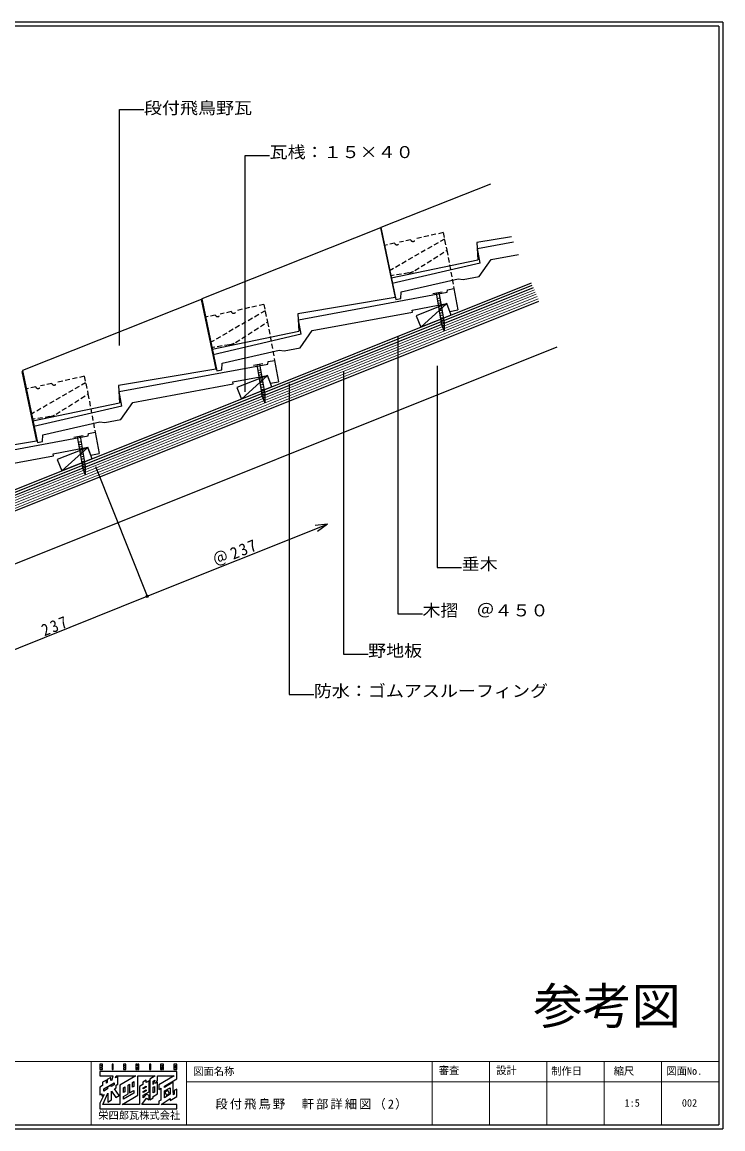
# Model space of a CAD drawing. Units: millimetres, scale not verified. Extents: x -1898 to 2142, y -2692 to 1538.
# Drawn here: x 1286 to 2142, y 188 to 1538 of the extents above; entities that cross this region are included whole.
import ezdxf
from ezdxf.enums import TextEntityAlignment as Align

# ---------------------------------------------------------------- set-up
doc = ezdxf.new("R2010")
doc.units = ezdxf.units.MM
doc.header["$LTSCALE"] = 5
doc.header["$PDMODE"] = 32
doc.header["$PDSIZE"] = 2.5
doc.linetypes.add('DASHED1', pattern=[1.8, 1.2, -0.6])
doc.layers.add('0-A', color=2, linetype='Continuous', lineweight=25)
doc.styles.add('ＭＳ ゴシック', font='')
doc.styles.get('ＭＳ ゴシック').set_extended_font_data('MS Gothic')

msp = doc.modelspace()

# ---------------------------------------------------------------- linework, layer by layer
at = {"layer": '0-A', "color": 7}
for p, q in [((2141.806, 1538.147), (151.807, 1538.147)), ((2141.806, 1538.147), (2141.806, 188.147)), ((1787.618, 1207.264), (1798.946, 1209.242)), ((1791.558, 1207.952), (1797.992, 1171.119)), ((1792.762, 1201.057), (1796.211, 1201.658)), ((1793.278, 1198.1), (1796.727, 1198.704)), ((1793.795, 1195.146), (1797.243, 1195.747)), ((1794.311, 1192.189), (1797.758, 1192.793)), ((1794.828, 1189.235), (1798.275, 1189.837)), ((1810.163, 1180.837), (1773.024, 1165.982)), ((1795.343, 1186.279), (1798.791, 1186.883)), ((1795.859, 1183.325), (1799.307, 1183.926)), ((1796.375, 1180.368), (1799.824, 1180.972)), ((1796.892, 1177.414), (1800.34, 1178.016)), ((1797.408, 1174.458), (1800.857, 1175.062)), ((1797.925, 1171.504), (1801.373, 1172.105)), ((1801.436, 1161.568), (1797.992, 1171.119)), ((1799.024, 1168.254), (1801.439, 1168.674)), ((1800.059, 1165.389), (1801.439, 1165.629)), ((1568.683, 1119.692), (1580.011, 1121.67)), ((1572.622, 1120.38), (1579.056, 1083.546)), ((1573.827, 1113.484), (1577.275, 1114.085)), ((1574.343, 1110.527), (1577.792, 1111.131)), ((1574.86, 1107.573), (1578.308, 1108.174)), ((1575.376, 1104.617), (1578.823, 1105.221)), ((1575.892, 1101.662), (1579.34, 1102.264)), ((1576.407, 1098.706), (1579.856, 1099.31)), ((1576.924, 1095.752), (1580.372, 1096.353)), ((1591.228, 1093.264), (1554.088, 1078.409)), ((1577.44, 1092.796), (1580.888, 1093.399)), ((1577.957, 1089.842), (1581.405, 1090.443)), ((1578.473, 1086.885), (1581.922, 1087.489)), ((1578.989, 1083.931), (1582.438, 1084.532)), ((1582.501, 1073.995), (1579.056, 1083.546)), ((1580.089, 1080.681), (1582.504, 1081.101)), ((1581.123, 1077.816), (1582.503, 1078.056)), ((1349.534, 1032.014), (1360.862, 1033.992)), ((1353.473, 1032.702), (1359.907, 995.868)), ((1354.678, 1025.806), (1358.126, 1026.407)), ((1355.194, 1022.85), (1358.643, 1023.453)), ((1355.71, 1019.896), (1359.159, 1020.497)), ((1356.227, 1016.939), (1359.674, 1017.543)), ((1356.743, 1013.985), (1360.19, 1014.586)), ((1371.922, 1005.54), (1334.783, 990.685)), ((1357.258, 1011.028), (1360.706, 1011.632)), ((1357.775, 1008.075), (1361.223, 1008.676)), ((1358.291, 1005.118), (1361.739, 1005.722)), ((1358.808, 1002.164), (1362.256, 1002.765)), ((1359.324, 999.208), (1362.772, 999.811)), ((1359.84, 996.253), (1363.289, 996.854)), ((1363.352, 986.317), (1359.907, 995.868)), ((1360.94, 993.004), (1363.355, 993.424)), ((1361.974, 990.139), (1363.354, 990.378)), ((1457.524, 264.807), (1456.796, 264.807)), ((1457.524, 265.601), (1457.524, 264.807)), ((1473.795, 262.028), (1473.002, 262.028)), ((1473.795, 265.601), (1473.795, 262.028)), ((1389.261, 247.63), (1384.564, 245.03)), ((1389.261, 243.928), (1389.261, 247.63)), ((1390.254, 244.566), (1389.261, 243.928)), ((1394.751, 247.176), (1394.751, 250.916)), ((1395.747, 247.719), (1394.751, 247.176)), ((1397.066, 252.702), (1395.747, 247.719)), ((1421.077, 238.872), (1421.077, 244.831)), ((1427.427, 229.154), (1427.427, 252.702)), ((1437.878, 247.497), (1433.711, 245.095)), ((1437.878, 244.793), (1437.878, 247.497)), ((1441.45, 246.815), (1437.878, 244.793)), ((1448.349, 247.633), (1446.213, 242.242)), ((1446.213, 246.366), (1448.349, 247.633)), ((1446.213, 242.242), (1446.213, 246.366)), ((1449.071, 243.464), (1451.57, 247.212)), ((1451.57, 244.963), (1449.071, 243.464)), ((1451.57, 247.212), (1451.57, 252.768)), ((1386.351, 230.015), (1381.191, 219.431)), ((1383.969, 228.36), (1386.351, 230.015)), ((1390.65, 237.076), (1385.822, 234.236)), ((1385.822, 234.236), (1385.822, 236.893)), ((1395.148, 241.563), (1390.65, 238.905)), ((1390.65, 238.905), (1390.65, 237.076)), ((1398.654, 241.854), (1395.148, 239.723)), ((1395.148, 239.723), (1395.148, 241.563)), ((1409.965, 232.319), (1409.965, 238.348)), ((1411.817, 233.387), (1409.965, 232.319)), ((1422.665, 231.866), (1409.965, 224.352)), ((1409.965, 227.633), (1415.587, 231.006)), ((1417.174, 242.515), (1417.307, 231.998)), ((1422.665, 239.737), (1421.077, 238.872)), ((1437.614, 239.01), (1434.174, 236.904)), ((1434.174, 236.904), (1434.174, 238.217)), ((1437.614, 234.578), (1434.174, 232.514)), ((1434.174, 232.514), (1434.174, 233.784)), ((1437.65, 230.659), (1434.174, 225.871)), ((1441.45, 228.691), (1437.65, 230.659)), ((1446.279, 232.127), (1446.279, 238.812)), ((1447.866, 232.963), (1446.279, 232.127)), ((1453.29, 241.92), (1453.29, 236.364)), ((1466.85, 230.345), (1460.041, 226.108)), ((1462.683, 229.286), (1466.189, 231.271)), ((1466.85, 238.265), (1466.85, 230.345)), ((1390.849, 220.886), (1395.347, 223.532)), ((1408.239, 218.042), (1427.427, 229.154)), ((1429.478, 218.042), (1408.239, 218.042)), ((1409.965, 224.352), (1409.965, 227.633)), ((1432.499, 218.042), (1438.209, 225.583)), ((1453.356, 218.042), (1432.499, 218.042)), ((1434.174, 225.871), (1434.174, 229.154)), ((1438.209, 225.583), (1441.384, 223.532)), ((1441.45, 223.532), (1441.45, 228.691)), ((1475.052, 218.042), (1456.052, 218.042)), ((151.807, 188.147), (2141.806, 188.147))]:
    msp.add_line(p, q, dxfattribs=at)
at = {"layer": '0-A'}
for p, q in [((2136.806, 1533.147), (156.806, 1533.147)), ((2136.806, 1533.147), (2136.806, 193.147)), ((1857.916, 1340.689), (1724.097, 1287.605)), ((1723.973, 1287.372), (1505.533, 1200.719)), ((1883.617, 1276.437), (1841.28, 1269.416)), ((1841.28, 1269.416), (1842.632, 1248.246)), ((1842.165, 1261.922), (1886.17, 1270.056)), ((1845.438, 1244.221), (1842.165, 1261.922)), ((1736.906, 1226.194), (1842.632, 1248.246)), ((1845.438, 1244.221), (1738.179, 1219.31)), ((1844.412, 1227.761), (1858.84, 1248.735)), ((1858.84, 1248.735), (1892.23, 1254.906)), ((1749.21, 1209.145), (1818.482, 1225.001)), ((1818.482, 1225.001), (1824.746, 1224.127)), ((1824.746, 1224.127), (1844.412, 1227.761)), ((1748.697, 1200.917), (1749.21, 1209.145)), ((1505.037, 1199.799), (1286.597, 1113.147)), ((1762.308, 1186.946), (1804.592, 1194.765)), ((1808.375, 1185.293), (1804.592, 1194.765)), ((1622.716, 1182.531), (1624.068, 1161.36)), ((1626.874, 1157.336), (1623.601, 1175.036)), ((1640.276, 1161.85), (1762.762, 1184.49)), ((1762.762, 1184.49), (1762.308, 1186.946)), ((1808.375, 1185.293), (1818.209, 1187.111)), ((1518.342, 1139.309), (1624.068, 1161.36)), ((1625.848, 1140.875), (1640.276, 1161.85)), ((1626.874, 1157.336), (1519.615, 1132.425)), ((1530.646, 1122.26), (1599.918, 1138.116)), ((1599.918, 1138.116), (1606.182, 1137.241)), ((1606.182, 1137.241), (1625.848, 1140.875)), ((1530.134, 1114.031), (1530.646, 1122.26)), ((1543.373, 1099.373), (1585.657, 1107.192)), ((1589.439, 1097.72), (1585.657, 1107.192)), ((1403.781, 1094.958), (1405.132, 1073.787)), ((1421.341, 1074.277), (1543.826, 1096.917)), ((1543.826, 1096.917), (1543.373, 1099.373)), ((1589.439, 1097.72), (1599.274, 1099.538)), ((1407.939, 1069.763), (1404.666, 1087.464)), ((1299.407, 1051.736), (1405.132, 1073.787)), ((1407.939, 1069.763), (1300.68, 1044.852)), ((1406.913, 1053.303), (1421.341, 1074.277)), ((1387.247, 1049.668), (1406.913, 1053.303)), ((1311.711, 1034.687), (1380.982, 1050.543)), ((1380.982, 1050.543), (1387.247, 1049.668)), ((1311.198, 1026.459), (1311.711, 1034.687)), ((1324.224, 1011.696), (1366.508, 1019.514)), ((1370.29, 1010.043), (1366.508, 1019.514)), ((1202.192, 986.599), (1324.677, 1009.239)), ((1324.677, 1009.239), (1324.224, 1011.696)), ((1370.29, 1010.043), (1380.125, 1011.861)), ((156.806, 193.147), (2136.806, 193.147))]:
    msp.add_line(p, q, dxfattribs=at)
at = {"layer": '0-A', "color": 6}
for p, q in [((1404.992, 1143.816), (1404.992, 1431.752)), ((1404.992, 1431.752), (1434.992, 1431.752)), ((1558.401, 1087.173), (1558.401, 1375.391)), ((1558.401, 1375.391), (1588.401, 1375.391)), ((1744.949, 1154.737), (1744.949, 816.369)), ((1678.652, 1112.079), (1678.652, 767.26)), ((1792.869, 1119.034), (1792.869, 872.965)), ((1612.356, 1096.87), (1612.356, 718.152)), ((1375.76, 995.945), (1439.037, 837.752)), ((1659.086, 925.77), (1644.192, 923.994)), ((1792.869, 872.965), (1822.869, 872.965)), ((1744.949, 816.369), (1774.949, 816.369)), ((1678.652, 767.26), (1708.652, 767.26)), ((1612.356, 718.152), (1642.356, 718.152))]:
    msp.add_line(p, q, dxfattribs=at)
at = {"layer": '0-A', "linetype": 'DASHED1'}
for p, q in [((1801.867, 1273.521), (1734.925, 1234.873)), ((1760.541, 1272.549), (1746.845, 1269.64)), ((1800.277, 1281.36), (1766.412, 1273.797)), ((1800.277, 1281.36), (1804.76, 1259.87)), ((1740.975, 1268.393), (1728.486, 1265.742)), ((1765.785, 1235.051), (1804.654, 1259.801)), ((1804.76, 1259.87), (1813.392, 1213.169)), ((1758.232, 1232.177), (1736.229, 1228.619)), ((1581.342, 1193.787), (1547.476, 1186.224)), ((1581.342, 1193.787), (1585.824, 1172.297)), ((1522.04, 1180.82), (1509.551, 1178.169)), ((1582.932, 1185.948), (1515.99, 1147.3)), ((1541.606, 1184.977), (1527.91, 1182.067)), ((1546.849, 1147.478), (1585.718, 1172.228)), ((1585.824, 1172.297), (1594.457, 1125.596)), ((1539.297, 1144.604), (1517.294, 1141.046)), ((1363.783, 1098.27), (1296.841, 1059.623)), ((1322.457, 1097.299), (1308.761, 1094.389)), ((1362.193, 1106.109), (1328.327, 1098.546)), ((1362.193, 1106.109), (1366.675, 1084.619)), ((1302.891, 1093.143), (1290.402, 1090.491)), ((1327.7, 1059.801), (1366.569, 1084.551)), ((1366.675, 1084.619), (1375.308, 1037.918)), ((1320.148, 1056.926), (1298.144, 1053.369))]:
    msp.add_line(p, q, dxfattribs=at)
at = {"layer": '0-A', "color": 3}
for p, q in [((1907.601, 1219.797), (670.551, 724.988)), ((1908.715, 1217.011), (671.665, 722.203)), ((672.781, 719.415), (1910.536, 1214.527)), ((679.466, 702.702), (1917.221, 1197.814)), ((762.419, 671.262), (1939.505, 1142.106))]:
    msp.add_line(p, q, dxfattribs=at)
at = {"layer": '0-A', "color": 4, "lineweight": 9}
for p, q in [((673.895, 716.629), (1911.65, 1211.742)), ((675.009, 713.844), (1912.764, 1208.956)), ((676.123, 711.058), (1913.878, 1206.171)), ((677.237, 708.273), (1914.992, 1203.385)), ((678.351, 705.488), (1916.107, 1200.6)), ((156.806, 270.507), (2136.806, 270.507)), ((1370.464, 193.147), (1370.464, 270.507)), ((1487.028, 270.507), (1487.028, 193.147)), ((1786.806, 270.507), (1786.806, 193.147)), ((1856.806, 270.507), (1856.806, 193.147)), ((1926.806, 270.507), (1926.806, 193.147)), ((1996.806, 270.507), (1996.806, 193.147)), ((2066.806, 270.507), (2066.806, 193.147)), ((1487.028, 245.497), (2136.806, 245.497))]:
    msp.add_line(p, q, dxfattribs=at)
at = {"layer": '0-A'}
for points in [[(1723.973, 1287.372), (1741.725, 1202.267), (1622.716, 1182.531)], [(1724.097, 1287.605), (1742.421, 1199.755), (1748.697, 1200.917)], [(1623.601, 1175.036), (1805.087, 1208.584), (1805.526, 1211.717)], [(1805.526, 1211.717), (1813.392, 1213.169), (1818.209, 1187.111)], [(1505.037, 1199.799), (1522.79, 1114.695), (1403.781, 1094.958)], [(1505.533, 1200.719), (1523.857, 1112.869), (1530.134, 1114.031)], [(1404.666, 1087.464), (1586.152, 1121.011), (1586.59, 1124.144)], [(1586.59, 1124.144), (1594.457, 1125.596), (1599.274, 1099.538)], [(1285.888, 1112.121), (1303.641, 1027.017), (1184.632, 1007.28)], [(1286.597, 1113.147), (1304.922, 1025.297), (1311.198, 1026.459)], [(1185.517, 999.786), (1367.003, 1033.333), (1367.441, 1036.466)], [(1367.441, 1036.466), (1375.308, 1037.918), (1380.125, 1011.861)]]:
    msp.add_lwpolyline(points, dxfattribs=at)
at = {"layer": '0-A', "color": 7}
for points in [[(1795.006, 1208.554), (1801.44, 1171.721), (1801.436, 1161.568)], [(1804.592, 1194.765), (1767.453, 1179.909), (1773.024, 1165.982)], [(1810.163, 1180.837), (1804.592, 1194.765), (1773.024, 1165.982)], [(1576.07, 1120.981), (1582.505, 1084.148), (1582.501, 1073.995)], [(1585.657, 1107.192), (1548.517, 1092.336), (1554.088, 1078.409)], [(1591.228, 1093.264), (1585.657, 1107.192), (1554.088, 1078.409)], [(1356.921, 1033.303), (1363.356, 996.47), (1363.352, 986.317)], [(1366.351, 1019.468), (1329.212, 1004.612), (1334.783, 990.685)], [(1371.922, 1005.54), (1366.351, 1019.468), (1334.783, 990.685)], [(1381.191, 258.06), (1381.191, 252.702), (1397.066, 252.702)], [(1460.104, 240.267), (1475.052, 249.064), (1475.052, 258.06), (1381.191, 258.06)], [(1456.796, 264.807), (1456.796, 265.601), (1457.524, 265.601)], [(1473.002, 262.028), (1473.002, 265.601), (1473.795, 265.601)], [(1384.564, 245.03), (1384.564, 241.193), (1381.191, 239.208), (1381.191, 229.617)], [(1385.822, 236.893), (1398.654, 244.34), (1398.654, 241.854)], [(1394.751, 250.916), (1390.254, 248.337), (1390.254, 244.566)], [(1403.152, 242.582), (1403.152, 252.125), (1400.41, 250.571), (1401.002, 252.702), (1424.98, 252.702)], [(1424.98, 252.702), (1405.533, 241.325), (1405.533, 218.042)], [(1421.077, 244.831), (1422.665, 245.797), (1422.665, 239.737)], [(1427.427, 252.702), (1448.815, 252.702), (1442.31, 248.866)], [(1433.711, 245.095), (1433.711, 242.384), (1429.478, 240.002), (1429.478, 218.042)], [(1434.174, 229.154), (1441.45, 233.387), (1441.45, 246.815)], [(1442.31, 248.866), (1442.31, 223.532), (1446.279, 225.847), (1446.279, 227.765), (1451.57, 230.742), (1451.57, 244.963)], [(1451.57, 252.768), (1471.933, 252.768), (1453.29, 241.92)], [(1470.753, 245.161), (1460.104, 238.665), (1460.104, 240.267)], [(1466.916, 222.804), (1475.052, 227.5), (1475.052, 236.761), (1471.679, 234.777), (1471.679, 230.279), (1471.48, 230.08), (1470.951, 229.816), (1470.819, 235.041), (1470.753, 245.161)], [(1381.191, 229.617), (1383.573, 230.978), (1383.573, 228.162), (1383.969, 228.36)], [(1405.533, 218.042), (1384.691, 218.042), (1390.849, 231.519), (1390.849, 220.886)], [(1395.347, 223.532), (1395.347, 234.018), (1400.617, 226.577), (1404.648, 228.953), (1398.919, 236.959)], [(1398.919, 236.959), (1401.234, 238.348), (1401.234, 241.391), (1403.152, 242.582)], [(1409.965, 238.348), (1411.817, 239.489), (1411.817, 233.387)], [(1415.587, 231.006), (1415.587, 241.609), (1417.174, 242.515)], [(1417.307, 231.998), (1417.307, 231.932), (1422.599, 234.975), (1422.665, 234.909), (1422.665, 231.866)], [(1434.174, 238.217), (1437.614, 240.307), (1437.614, 239.01)], [(1434.174, 233.784), (1437.614, 235.876), (1437.614, 234.578)], [(1446.279, 238.812), (1447.866, 239.778), (1447.866, 232.963)], [(1453.29, 236.364), (1455.407, 237.593), (1455.407, 223.268)], [(1460.041, 226.108), (1460.104, 234.399), (1466.85, 238.265)], [(1466.189, 231.271), (1464.087, 234.931), (1460.421, 232.812), (1462.683, 229.286)], [(1381.191, 219.431), (1381.191, 212.75), (1475.052, 212.75), (1475.052, 218.042)], [(1455.407, 223.268), (1453.356, 222.01), (1453.356, 218.042)], [(1456.052, 218.042), (1466.916, 225.006), (1466.916, 222.804)]]:
    msp.add_lwpolyline(points, dxfattribs=at)
at = {"layer": '0-A', "color": 6}
for points in [[(1439.037, 837.752), (1659.086, 925.77), (1647.075, 916.785)], [(998.938, 661.714), (1218.987, 749.733), (1439.037, 837.752)]]:
    msp.add_lwpolyline(points, dxfattribs=at)
at = {"layer": '0-A', "color": 7}
for points in [[(1381.191, 267.055), (1381.191, 260.639), (1384.234, 260.639), (1384.234, 262.028), (1382.647, 262.028), (1382.647, 263.55), (1384.234, 263.55), (1384.234, 264.939), (1382.647, 264.939), (1382.647, 265.601), (1384.234, 265.601), (1384.234, 267.055)], [(1396.074, 267.055), (1396.074, 260.639), (1397.595, 260.639), (1397.595, 267.055)], [(1409.832, 267.055), (1409.832, 263.55), (1411.354, 263.55), (1411.354, 262.028), (1409.832, 262.028), (1409.832, 260.639), (1412.809, 260.639), (1412.809, 264.939), (1411.354, 264.939), (1411.354, 265.601), (1412.809, 265.601), (1412.809, 267.055)], [(1425.178, 267.055), (1425.178, 260.639), (1426.633, 260.639), (1426.633, 263.55), (1427.427, 263.55), (1427.427, 260.639), (1428.882, 260.639), (1428.882, 267.055), (1427.427, 267.055), (1427.427, 265.005), (1426.633, 265.005), (1426.633, 267.055)], [(1441.715, 267.055), (1441.715, 260.639), (1443.236, 260.639), (1443.236, 267.055)], [(1455.274, 267.055), (1455.274, 260.639), (1456.796, 260.639), (1456.796, 263.55), (1457.524, 263.55), (1457.524, 260.639), (1458.979, 260.639), (1458.979, 263.55), (1458.252, 264.278), (1458.979, 265.005), (1458.979, 267.055)], [(1471.546, 267.055), (1471.546, 260.639), (1475.052, 260.639), (1475.052, 267.055)]]:
    msp.add_lwpolyline(points, close=True, dxfattribs=at)
at = {"layer": '0-A', "linetype": 'DASHED1'}
for centre, radius, start, end in [((1743.796, 1269.554), 3.05, 202.37857, 1.60347), ((1763.362, 1273.711), 3.051, 202.38568, 1.59615), ((1755.042, 1251.921), 20, 279.18303, 302.48564), ((1524.861, 1181.981), 3.05, 202.37857, 1.60347), ((1544.426, 1186.138), 3.051, 202.38568, 1.59615), ((1536.107, 1164.348), 20, 279.18303, 302.48564), ((1305.712, 1094.304), 3.05, 202.37857, 1.60347), ((1325.277, 1098.461), 3.051, 202.38568, 1.59615), ((1316.958, 1076.671), 20, 279.18303, 302.48564)]:
    msp.add_arc(centre, radius, start, end, dxfattribs=at)
at = {"layer": '0-A', "color": 6}
msp.add_point((1439.037, 837.752), dxfattribs=at)

# ---------------------------------------------------------------- texts
at = {"layer": '0-A', "color": 3, "style": 'ＭＳ ゴシック', "width": 1.1}
for s, p in [('段付飛鳥野瓦', (1434.992, 1421.752)), ('瓦桟：１５×４０', (1588.401, 1367.891)), ('垂木', (1822.869, 865.465)), ('木摺\u3000＠４５０', (1774.949, 808.869)), ('野地板', (1708.652, 759.76)), ('防水：ゴムアスルーフィング', (1642.356, 710.652))]:
    msp.add_text(s, height=14.66, dxfattribs=at).set_placement(p, align=Align.BOTTOM_LEFT)
at = {"layer": '0-A', "color": 7, "style": 'ＭＳ ゴシック'}
for s, height, p in [('参考図', 43.99, (1910.34, 303.036)), ('栄四郎瓦株式会社', 9.164, (1379.228, 197.366))]:
    msp.add_text(s, height=height, dxfattribs=at).set_placement(p, align=Align.BOTTOM_LEFT)
at = {"layer": '0-A', "color": 4, "style": 'ＭＳ ゴシック'}
for s, p in [('図面名称', (1495.225, 251.016)), ('審査', (1794.896, 252.121)), ('設計', (1864.897, 252.121)), ('制作日', (1932.279, 251.394)), ('縮尺', (2008.529, 251.394)), ('図面No.', (2072.874, 251.394)), ('1:5', (2021.718, 212.456)), ('002', (2091.718, 212.456))]:
    msp.add_text(s, height=9.164, dxfattribs=at).set_placement(p, align=Align.BOTTOM_LEFT)
at = {"layer": '0-A', "color": 3, "char_height": 14.66, "attachment_point": 7, "rotation": 21.801, "style": 'ＭＳ ゴシック'}
for s, insert in [('\\T1.21;\\W0.95;＠237', (1523.157, 872.476)), ('\\T1.27;\\W0.9;237', (1313.553, 788.636))]:
    msp.add_mtext(s, dxfattribs=dict(at, insert=insert))
at = {"layer": '0-A', "color": 7, "insert": (1522.187, 211.538), "char_height": 11, "attachment_point": 7, "style": 'ＭＳ ゴシック'}
msp.add_mtext('\\T1.17;段付飛鳥野\u3000軒部詳細図（2）', dxfattribs=at)

doc.saveas('drawing.dxf')
